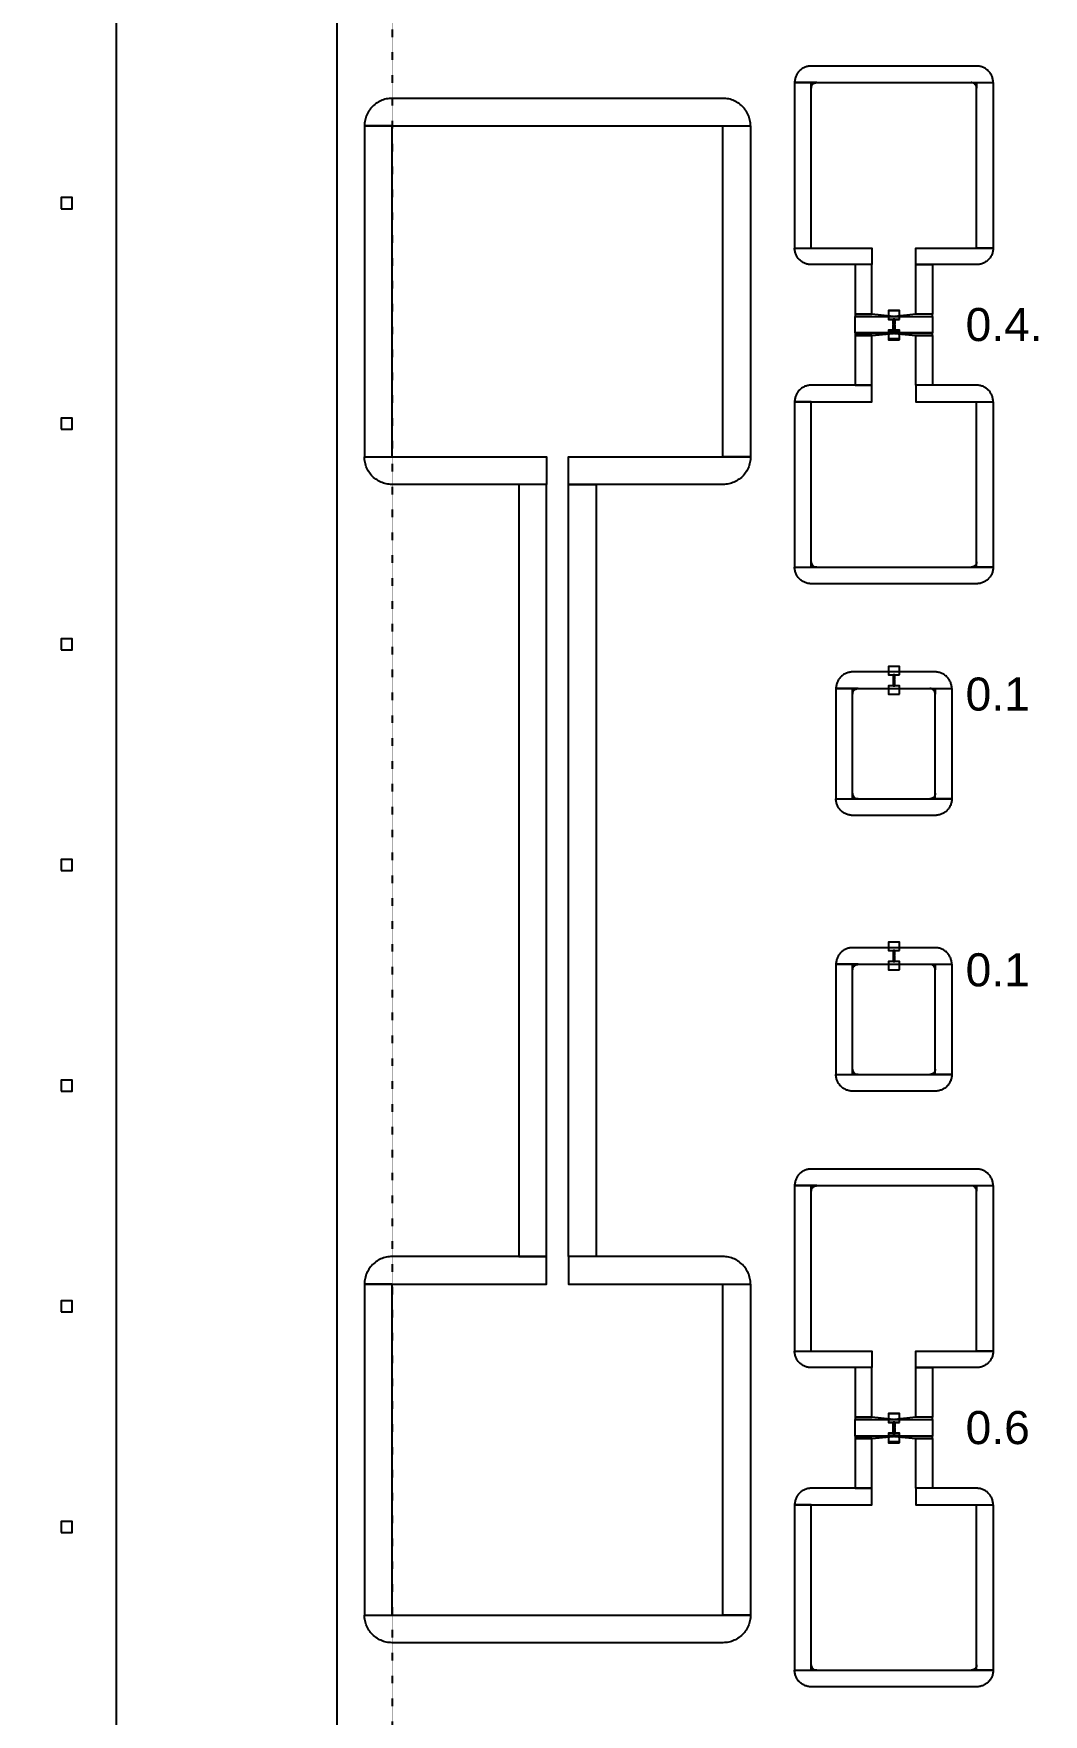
# Model space of a CAD drawing. Extents: x -50000 to 50000, y -50000 to 50000.
# Drawn here: x -36050 to -34219, y 23670 to 26717 of the extents above; entities that cross this region are included whole.
import ezdxf

# ---------------------------------------------------------------- set-up
doc = ezdxf.new("R2010")
doc.units = 0
doc.linetypes.add('DOT', pattern=[0.2, 0, -0.2])
doc.layers.get('0').update_dxf_attribs({"linetype": 'CONTINUOUS'})
for name, color, linetype in [('BASEMETAL', 4, 'CONTINUOUS'), ('DICEGRID', 3, 'CONTINUOUS'), ('FRAME', 8, 'CONTINUOUS'), ('MARKERS', 2, 'CONTINUOUS'), ('SECONDLAYER', 6, 'CONTINUOUS')]:
    doc.layers.add(name, color=color, linetype=linetype)
doc.styles.get("Standard").update_dxf_attribs({"font": 'arial.ttf'})

# ---------------------------------------------------------------- blocks, each defined once
blk = doc.blocks.new('DICINGBORDER')
for points in [[(0, 4800), (20, 4800), (20, 4820), (0, 4820)], [(0, 4400), (20, 4400), (20, 4420), (0, 4420)], [(0, 4000), (20, 4000), (20, 4020), (0, 4020)], [(0, 3600), (20, 3600), (20, 3620), (0, 3620)], [(0, 3200), (20, 3200), (20, 3220), (0, 3220)], [(0, 2800), (20, 2800), (20, 2820), (0, 2820)], [(0, 2400), (20, 2400), (20, 2420), (0, 2420)]]:
    blk.add_lwpolyline(points, close=True)
blk = doc.blocks.new('CHIP_JARRAY')
for points in [[(1410, 4928.7), (1590, 4928.7), (1590, 4928.7), (1590, 4930.3), (1589.8, 4931.8), (1589.6, 4933.4), (1589.3, 4934.9), (1589, 4936.5), (1588.5, 4938), (1588, 4939.5), (1587.4, 4940.9), (1586.7, 4942.3), (1586, 4943.7), (1585.2, 4945), (1584.3, 4946.3), (1583.3, 4947.6), (1582.3, 4948.8), (1581.2, 4949.9), (1580.1, 4951), (1578.9, 4952), (1577.6, 4953), (1576.3, 4953.9), (1575, 4954.7), (1573.6, 4955.4), (1572.2, 4956.1), (1570.8, 4956.7), (1569.3, 4957.2), (1567.8, 4957.7), (1566.2, 4958), (1564.7, 4958.3), (1563.1, 4958.5), (1561.6, 4958.7), (1560, 4958.7), (1260, 4958.7), (1258.4, 4958.7), (1256.9, 4958.5), (1255.3, 4958.3), (1253.8, 4958), (1252.2, 4957.7), (1250.7, 4957.2), (1249.2, 4956.7), (1247.8, 4956.1), (1246.4, 4955.4), (1245, 4954.7), (1243.7, 4953.9), (1242.4, 4953), (1241.1, 4952), (1239.9, 4951), (1238.8, 4949.9), (1237.7, 4948.8), (1236.7, 4947.6), (1235.7, 4946.3), (1234.8, 4945), (1234, 4943.7), (1233.3, 4942.3), (1232.6, 4940.9), (1232, 4939.5), (1231.5, 4938), (1231, 4936.5), (1230.7, 4934.9), (1230.4, 4933.4), (1230.2, 4931.8), (1230, 4930.3), (1230, 4928.7), (1230, 4928.7)], [(1260, 4628.7), (1260, 4928.7), (1230, 4928.7), (1230, 4628.7)], [(1260, 4928.7), (1260, 4918.7), (1260.1, 4919.7), (1260.2, 4920.8), (1260.5, 4921.8), (1260.9, 4922.8), (1261.3, 4923.7), (1261.9, 4924.6), (1262.6, 4925.4), (1263.3, 4926.1), (1264.1, 4926.8), (1265, 4927.4), (1265.9, 4927.8), (1266.9, 4928.2), (1267.9, 4928.5), (1269, 4928.6), (1270, 4928.7)], [(1560, 4928.7), (1560, 4918.7), (1559.9, 4919.7), (1559.8, 4920.8), (1559.5, 4921.8), (1559.1, 4922.8), (1558.7, 4923.7), (1558.1, 4924.6), (1557.4, 4925.4), (1556.7, 4926.1), (1555.9, 4926.8), (1555, 4927.4), (1554.1, 4927.8), (1553.1, 4928.2), (1552.1, 4928.5), (1551, 4928.6), (1550, 4928.7)], [(1560, 4628.7), (1560, 4928.7), (1590, 4928.7), (1590, 4628.7)], [(800, 4850), (1150, 4850), (1150, 4850), (1149.9, 4852.6), (1149.7, 4855.2), (1149.4, 4857.8), (1148.9, 4860.4), (1148.3, 4862.9), (1147.6, 4865.5), (1146.7, 4867.9), (1145.7, 4870.3), (1144.6, 4872.7), (1143.3, 4875), (1141.9, 4877.2), (1140.5, 4879.4), (1138.9, 4881.5), (1137.2, 4883.5), (1135.4, 4885.4), (1133.5, 4887.2), (1131.5, 4888.9), (1129.4, 4890.5), (1127.2, 4891.9), (1125, 4893.3), (1122.7, 4894.6), (1120.3, 4895.7), (1117.9, 4896.7), (1115.5, 4897.6), (1112.9, 4898.3), (1110.4, 4898.9), (1107.8, 4899.4), (1105.2, 4899.7), (1102.6, 4899.9), (1100, 4900), (500, 4900), (497.4, 4899.9), (494.8, 4899.7), (492.2, 4899.4), (489.6, 4898.9), (487.1, 4898.3), (484.5, 4897.6), (482.1, 4896.7), (479.7, 4895.7), (477.3, 4894.6), (475, 4893.3), (472.8, 4891.9), (470.6, 4890.5), (468.5, 4888.9), (466.5, 4887.2), (464.6, 4885.4), (462.8, 4883.5), (461.1, 4881.5), (459.5, 4879.4), (458.1, 4877.2), (456.7, 4875), (455.4, 4872.7), (454.3, 4870.3), (453.3, 4867.9), (452.4, 4865.5), (451.7, 4862.9), (451.1, 4860.4), (450.6, 4857.8), (450.3, 4855.2), (450.1, 4852.6), (450, 4850), (450, 4850)], [(500, 4250), (500, 4850), (450, 4850), (450, 4250)], [(1100, 4250), (1100, 4850), (1150, 4850), (1150, 4250)], [(1300, 4628.7), (1370, 4628.7), (1370, 4598.7), (1260, 4598.7), (1258.4, 4598.7), (1256.9, 4598.9), (1255.3, 4599.1), (1253.8, 4599.4), (1252.2, 4599.7), (1250.7, 4600.2), (1249.2, 4600.7), (1247.8, 4601.3), (1246.4, 4602), (1245, 4602.7), (1243.7, 4603.5), (1242.4, 4604.4), (1241.1, 4605.4), (1239.9, 4606.4), (1238.8, 4607.5), (1237.7, 4608.6), (1236.7, 4609.8), (1235.7, 4611.1), (1234.8, 4612.4), (1234, 4613.7), (1233.3, 4615.1), (1232.6, 4616.5), (1232, 4617.9), (1231.5, 4619.4), (1231, 4620.9), (1230.7, 4622.5), (1230.4, 4624), (1230.2, 4625.6), (1230, 4627.1), (1230, 4628.7), (1230, 4628.7)], [(1520, 4628.7), (1590, 4628.7), (1590, 4628.7), (1590, 4627.1), (1589.8, 4625.6), (1589.6, 4624), (1589.3, 4622.5), (1589, 4620.9), (1588.5, 4619.4), (1588, 4617.9), (1587.4, 4616.5), (1586.7, 4615.1), (1586, 4613.7), (1585.2, 4612.4), (1584.3, 4611.1), (1583.3, 4609.8), (1582.3, 4608.6), (1581.2, 4607.5), (1580.1, 4606.4), (1578.9, 4605.4), (1577.6, 4604.4), (1576.3, 4603.5), (1575, 4602.7), (1573.6, 4602), (1572.2, 4601.3), (1570.8, 4600.7), (1569.3, 4600.2), (1567.8, 4599.7), (1566.2, 4599.4), (1564.7, 4599.1), (1563.1, 4598.9), (1561.6, 4598.7), (1560, 4598.7), (1450, 4598.7), (1450, 4628.7)], [(1370, 4508.7), (1370, 4598.7), (1340, 4598.7), (1340, 4508.7)], [(1450, 4508.7), (1450, 4598.7), (1480, 4598.7), (1480, 4508.7)], [(1409, 4504.7), (1370, 4508.7), (1340, 4508.7), (1340, 4504.7)], [(1480, 4504.7), (1480, 4474.7), (1340, 4474.7), (1340, 4504.7)], [(1480, 4504.7), (1480, 4508.7), (1450, 4508.7), (1411, 4504.7)], [(1370, 4470), (1409, 4474), (1340, 4474), (1340, 4470)], [(1370, 4380), (1370, 4470), (1340, 4470), (1340, 4380)], [(1480, 4470), (1480, 4474), (1411, 4474), (1450, 4470)], [(1450, 4380), (1450, 4470), (1480, 4470), (1480, 4380)], [(1300, 4350), (1370, 4350), (1370, 4380), (1260, 4380), (1258.4, 4380), (1256.9, 4379.8), (1255.3, 4379.6), (1253.8, 4379.3), (1252.2, 4379), (1250.7, 4378.5), (1249.2, 4378), (1247.8, 4377.4), (1246.4, 4376.7), (1245, 4376), (1243.7, 4375.2), (1242.4, 4374.3), (1241.1, 4373.3), (1239.9, 4372.3), (1238.8, 4371.2), (1237.7, 4370.1), (1236.7, 4368.9), (1235.7, 4367.6), (1234.8, 4366.3), (1234, 4365), (1233.3, 4363.6), (1232.6, 4362.2), (1232, 4360.8), (1231.5, 4359.3), (1231, 4357.8), (1230.7, 4356.2), (1230.4, 4354.7), (1230.2, 4353.1), (1230, 4351.6), (1230, 4350), (1230, 4350)], [(1520, 4350), (1590, 4350), (1590, 4350), (1590, 4351.6), (1589.8, 4353.1), (1589.6, 4354.7), (1589.3, 4356.2), (1589, 4357.8), (1588.5, 4359.3), (1588, 4360.8), (1587.4, 4362.2), (1586.7, 4363.6), (1586, 4365), (1585.2, 4366.3), (1584.3, 4367.6), (1583.3, 4368.9), (1582.3, 4370.1), (1581.2, 4371.2), (1580.1, 4372.3), (1578.9, 4373.3), (1577.6, 4374.3), (1576.3, 4375.2), (1575, 4376), (1573.6, 4376.7), (1572.2, 4377.4), (1570.8, 4378), (1569.3, 4378.5), (1567.8, 4379), (1566.2, 4379.3), (1564.7, 4379.6), (1563.1, 4379.8), (1561.6, 4380), (1560, 4380), (1450, 4380), (1450, 4350)], [(1260, 4050), (1260, 4350), (1230, 4350), (1230, 4050)], [(1560, 4050), (1560, 4350), (1590, 4350), (1590, 4050)], [(615, 4250), (780, 4250), (780, 4200), (500, 4200), (497.4, 4200.1), (494.8, 4200.3), (492.2, 4200.6), (489.6, 4201.1), (487.1, 4201.7), (484.5, 4202.4), (482.1, 4203.3), (479.7, 4204.3), (477.3, 4205.4), (475, 4206.7), (472.8, 4208.1), (470.6, 4209.5), (468.5, 4211.1), (466.5, 4212.8), (464.6, 4214.6), (462.8, 4216.5), (461.1, 4218.5), (459.5, 4220.6), (458.1, 4222.8), (456.7, 4225), (455.4, 4227.3), (454.3, 4229.7), (453.3, 4232.1), (452.4, 4234.5), (451.7, 4237.1), (451.1, 4239.6), (450.6, 4242.2), (450.3, 4244.8), (450.1, 4247.4), (450, 4250), (450, 4250)], [(985, 4250), (1150, 4250), (1150, 4250), (1149.9, 4247.4), (1149.7, 4244.8), (1149.4, 4242.2), (1148.9, 4239.6), (1148.3, 4237.1), (1147.6, 4234.5), (1146.7, 4232.1), (1145.7, 4229.7), (1144.6, 4227.3), (1143.3, 4225), (1141.9, 4222.8), (1140.5, 4220.6), (1138.9, 4218.5), (1137.2, 4216.5), (1135.4, 4214.6), (1133.5, 4212.8), (1131.5, 4211.1), (1129.4, 4209.5), (1127.2, 4208.1), (1125, 4206.7), (1122.7, 4205.4), (1120.3, 4204.3), (1117.9, 4203.3), (1115.5, 4202.4), (1112.9, 4201.7), (1110.4, 4201.1), (1107.8, 4200.6), (1105.2, 4200.3), (1102.6, 4200.1), (1100, 4200), (820, 4200), (820, 4250)], [(780, 2800), (780, 4200), (730, 4200), (730, 2800)], [(820, 2800), (820, 4200), (870, 4200), (870, 2800)], [(1260, 4050), (1260, 4060), (1260.1, 4059), (1260.2, 4057.9), (1260.5, 4056.9), (1260.9, 4055.9), (1261.3, 4055), (1261.9, 4054.1), (1262.6, 4053.3), (1263.3, 4052.6), (1264.1, 4051.9), (1265, 4051.3), (1265.9, 4050.9), (1266.9, 4050.5), (1267.9, 4050.2), (1269, 4050.1), (1270, 4050)], [(1560, 4050), (1560, 4060), (1559.9, 4059), (1559.8, 4057.9), (1559.5, 4056.9), (1559.1, 4055.9), (1558.7, 4055), (1558.1, 4054.1), (1557.4, 4053.3), (1556.7, 4052.6), (1555.9, 4051.9), (1555, 4051.3), (1554.1, 4050.9), (1553.1, 4050.5), (1552.1, 4050.2), (1551, 4050.1), (1550, 4050)], [(1410, 4050), (1590, 4050), (1590, 4050), (1590, 4048.4), (1589.8, 4046.9), (1589.6, 4045.3), (1589.3, 4043.8), (1589, 4042.2), (1588.5, 4040.7), (1588, 4039.2), (1587.4, 4037.8), (1586.7, 4036.4), (1586, 4035), (1585.2, 4033.7), (1584.3, 4032.4), (1583.3, 4031.1), (1582.3, 4029.9), (1581.2, 4028.8), (1580.1, 4027.7), (1578.9, 4026.7), (1577.6, 4025.7), (1576.3, 4024.8), (1575, 4024), (1573.6, 4023.3), (1572.2, 4022.6), (1570.8, 4022), (1569.3, 4021.5), (1567.8, 4021), (1566.2, 4020.7), (1564.7, 4020.4), (1563.1, 4020.2), (1561.6, 4020), (1560, 4020), (1260, 4020), (1258.4, 4020), (1256.9, 4020.2), (1255.3, 4020.4), (1253.8, 4020.7), (1252.2, 4021), (1250.7, 4021.5), (1249.2, 4022), (1247.8, 4022.6), (1246.4, 4023.3), (1245, 4024), (1243.7, 4024.8), (1242.4, 4025.7), (1241.1, 4026.7), (1239.9, 4027.7), (1238.8, 4028.8), (1237.7, 4029.9), (1236.7, 4031.1), (1235.7, 4032.4), (1234.8, 4033.7), (1234, 4035), (1233.3, 4036.4), (1232.6, 4037.8), (1232, 4039.2), (1231.5, 4040.7), (1231, 4042.2), (1230.7, 4043.8), (1230.4, 4045.3), (1230.2, 4046.9), (1230, 4048.4), (1230, 4050), (1230, 4050)], [(1410, 3830), (1515, 3830), (1515, 3830), (1515, 3831.6), (1514.8, 3833.1), (1514.6, 3834.7), (1514.3, 3836.2), (1514, 3837.8), (1513.5, 3839.3), (1513, 3840.8), (1512.4, 3842.2), (1511.7, 3843.6), (1511, 3845), (1510.2, 3846.3), (1509.3, 3847.6), (1508.3, 3848.9), (1507.3, 3850.1), (1506.2, 3851.2), (1505.1, 3852.3), (1503.9, 3853.3), (1502.6, 3854.3), (1501.3, 3855.2), (1500, 3856), (1498.6, 3856.7), (1497.2, 3857.4), (1495.8, 3858), (1494.3, 3858.5), (1492.8, 3859), (1491.2, 3859.3), (1489.7, 3859.6), (1488.1, 3859.8), (1486.6, 3860), (1485, 3860), (1335, 3860), (1333.4, 3860), (1331.9, 3859.8), (1330.3, 3859.6), (1328.8, 3859.3), (1327.2, 3859), (1325.7, 3858.5), (1324.2, 3858), (1322.8, 3857.4), (1321.4, 3856.7), (1320, 3856), (1318.7, 3855.2), (1317.4, 3854.3), (1316.1, 3853.3), (1314.9, 3852.3), (1313.8, 3851.2), (1312.7, 3850.1), (1311.7, 3848.9), (1310.7, 3847.6), (1309.8, 3846.3), (1309, 3845), (1308.3, 3843.6), (1307.6, 3842.2), (1307, 3840.8), (1306.5, 3839.3), (1306, 3837.8), (1305.7, 3836.2), (1305.4, 3834.7), (1305.2, 3833.1), (1305, 3831.6), (1305, 3830), (1305, 3830)], [(1335, 3630), (1335, 3830), (1305, 3830), (1305, 3630)], [(1335, 3830), (1335, 3820), (1335.1, 3821), (1335.2, 3822.1), (1335.5, 3823.1), (1335.9, 3824.1), (1336.3, 3825), (1336.9, 3825.9), (1337.6, 3826.7), (1338.3, 3827.4), (1339.1, 3828.1), (1340, 3828.7), (1340.9, 3829.1), (1341.9, 3829.5), (1342.9, 3829.8), (1344, 3829.9), (1345, 3830)], [(1485, 3830), (1485, 3820), (1484.9, 3821), (1484.8, 3822.1), (1484.5, 3823.1), (1484.1, 3824.1), (1483.7, 3825), (1483.1, 3825.9), (1482.4, 3826.7), (1481.7, 3827.4), (1480.9, 3828.1), (1480, 3828.7), (1479.1, 3829.1), (1478.1, 3829.5), (1477.1, 3829.8), (1476, 3829.9), (1475, 3830)], [(1485, 3630), (1485, 3830), (1515, 3830), (1515, 3630)], [(1410, 3630), (1515, 3630), (1515, 3630), (1515, 3628.4), (1514.8, 3626.9), (1514.6, 3625.3), (1514.3, 3623.8), (1514, 3622.2), (1513.5, 3620.7), (1513, 3619.2), (1512.4, 3617.8), (1511.7, 3616.4), (1511, 3615), (1510.2, 3613.7), (1509.3, 3612.4), (1508.3, 3611.1), (1507.3, 3609.9), (1506.2, 3608.8), (1505.1, 3607.7), (1503.9, 3606.7), (1502.6, 3605.7), (1501.3, 3604.8), (1500, 3604), (1498.6, 3603.3), (1497.2, 3602.6), (1495.8, 3602), (1494.3, 3601.5), (1492.8, 3601), (1491.2, 3600.7), (1489.7, 3600.4), (1488.1, 3600.2), (1486.6, 3600), (1485, 3600), (1335, 3600), (1333.4, 3600), (1331.9, 3600.2), (1330.3, 3600.4), (1328.8, 3600.7), (1327.2, 3601), (1325.7, 3601.5), (1324.2, 3602), (1322.8, 3602.6), (1321.4, 3603.3), (1320, 3604), (1318.7, 3604.8), (1317.4, 3605.7), (1316.1, 3606.7), (1314.9, 3607.7), (1313.8, 3608.8), (1312.7, 3609.9), (1311.7, 3611.1), (1310.7, 3612.4), (1309.8, 3613.7), (1309, 3615), (1308.3, 3616.4), (1307.6, 3617.8), (1307, 3619.2), (1306.5, 3620.7), (1306, 3622.2), (1305.7, 3623.8), (1305.4, 3625.3), (1305.2, 3626.9), (1305, 3628.4), (1305, 3630), (1305, 3630)], [(1335, 3630), (1335, 3640), (1335.1, 3639), (1335.2, 3637.9), (1335.5, 3636.9), (1335.9, 3635.9), (1336.3, 3635), (1336.9, 3634.1), (1337.6, 3633.3), (1338.3, 3632.6), (1339.1, 3631.9), (1340, 3631.3), (1340.9, 3630.9), (1341.9, 3630.5), (1342.9, 3630.2), (1344, 3630.1), (1345, 3630)], [(1485, 3630), (1485, 3640), (1484.9, 3639), (1484.8, 3637.9), (1484.5, 3636.9), (1484.1, 3635.9), (1483.7, 3635), (1483.1, 3634.1), (1482.4, 3633.3), (1481.7, 3632.6), (1480.9, 3631.9), (1480, 3631.3), (1479.1, 3630.9), (1478.1, 3630.5), (1477.1, 3630.2), (1476, 3630.1), (1475, 3630)], [(1410, 3330), (1515, 3330), (1515, 3330), (1515, 3331.6), (1514.8, 3333.1), (1514.6, 3334.7), (1514.3, 3336.2), (1514, 3337.8), (1513.5, 3339.3), (1513, 3340.8), (1512.4, 3342.2), (1511.7, 3343.6), (1511, 3345), (1510.2, 3346.3), (1509.3, 3347.6), (1508.3, 3348.9), (1507.3, 3350.1), (1506.2, 3351.2), (1505.1, 3352.3), (1503.9, 3353.3), (1502.6, 3354.3), (1501.3, 3355.2), (1500, 3356), (1498.6, 3356.7), (1497.2, 3357.4), (1495.8, 3358), (1494.3, 3358.5), (1492.8, 3359), (1491.2, 3359.3), (1489.7, 3359.6), (1488.1, 3359.8), (1486.6, 3360), (1485, 3360), (1335, 3360), (1333.4, 3360), (1331.9, 3359.8), (1330.3, 3359.6), (1328.8, 3359.3), (1327.2, 3359), (1325.7, 3358.5), (1324.2, 3358), (1322.8, 3357.4), (1321.4, 3356.7), (1320, 3356), (1318.7, 3355.2), (1317.4, 3354.3), (1316.1, 3353.3), (1314.9, 3352.3), (1313.8, 3351.2), (1312.7, 3350.1), (1311.7, 3348.9), (1310.7, 3347.6), (1309.8, 3346.3), (1309, 3345), (1308.3, 3343.6), (1307.6, 3342.2), (1307, 3340.8), (1306.5, 3339.3), (1306, 3337.8), (1305.7, 3336.2), (1305.4, 3334.7), (1305.2, 3333.1), (1305, 3331.6), (1305, 3330), (1305, 3330)], [(1335, 3130), (1335, 3330), (1305, 3330), (1305, 3130)], [(1335, 3330), (1335, 3320), (1335.1, 3321), (1335.2, 3322.1), (1335.5, 3323.1), (1335.9, 3324.1), (1336.3, 3325), (1336.9, 3325.9), (1337.6, 3326.7), (1338.3, 3327.4), (1339.1, 3328.1), (1340, 3328.7), (1340.9, 3329.1), (1341.9, 3329.5), (1342.9, 3329.8), (1344, 3329.9), (1345, 3330)], [(1485, 3330), (1485, 3320), (1484.9, 3321), (1484.8, 3322.1), (1484.5, 3323.1), (1484.1, 3324.1), (1483.7, 3325), (1483.1, 3325.9), (1482.4, 3326.7), (1481.7, 3327.4), (1480.9, 3328.1), (1480, 3328.7), (1479.1, 3329.1), (1478.1, 3329.5), (1477.1, 3329.8), (1476, 3329.9), (1475, 3330)], [(1485, 3130), (1485, 3330), (1515, 3330), (1515, 3130)], [(1335, 3130), (1335, 3140), (1335.1, 3139), (1335.2, 3137.9), (1335.5, 3136.9), (1335.9, 3135.9), (1336.3, 3135), (1336.9, 3134.1), (1337.6, 3133.3), (1338.3, 3132.6), (1339.1, 3131.9), (1340, 3131.3), (1340.9, 3130.9), (1341.9, 3130.5), (1342.9, 3130.2), (1344, 3130.1), (1345, 3130)], [(1485, 3130), (1485, 3140), (1484.9, 3139), (1484.8, 3137.9), (1484.5, 3136.9), (1484.1, 3135.9), (1483.7, 3135), (1483.1, 3134.1), (1482.4, 3133.3), (1481.7, 3132.6), (1480.9, 3131.9), (1480, 3131.3), (1479.1, 3130.9), (1478.1, 3130.5), (1477.1, 3130.2), (1476, 3130.1), (1475, 3130)], [(1410, 3130), (1515, 3130), (1515, 3130), (1515, 3128.4), (1514.8, 3126.9), (1514.6, 3125.3), (1514.3, 3123.8), (1514, 3122.2), (1513.5, 3120.7), (1513, 3119.2), (1512.4, 3117.8), (1511.7, 3116.4), (1511, 3115), (1510.2, 3113.7), (1509.3, 3112.4), (1508.3, 3111.1), (1507.3, 3109.9), (1506.2, 3108.8), (1505.1, 3107.7), (1503.9, 3106.7), (1502.6, 3105.7), (1501.3, 3104.8), (1500, 3104), (1498.6, 3103.3), (1497.2, 3102.6), (1495.8, 3102), (1494.3, 3101.5), (1492.8, 3101), (1491.2, 3100.7), (1489.7, 3100.4), (1488.1, 3100.2), (1486.6, 3100), (1485, 3100), (1335, 3100), (1333.4, 3100), (1331.9, 3100.2), (1330.3, 3100.4), (1328.8, 3100.7), (1327.2, 3101), (1325.7, 3101.5), (1324.2, 3102), (1322.8, 3102.6), (1321.4, 3103.3), (1320, 3104), (1318.7, 3104.8), (1317.4, 3105.7), (1316.1, 3106.7), (1314.9, 3107.7), (1313.8, 3108.8), (1312.7, 3109.9), (1311.7, 3111.1), (1310.7, 3112.4), (1309.8, 3113.7), (1309, 3115), (1308.3, 3116.4), (1307.6, 3117.8), (1307, 3119.2), (1306.5, 3120.7), (1306, 3122.2), (1305.7, 3123.8), (1305.4, 3125.3), (1305.2, 3126.9), (1305, 3128.4), (1305, 3130), (1305, 3130)], [(1410, 2928.7), (1590, 2928.7), (1590, 2928.7), (1590, 2930.3), (1589.8, 2931.8), (1589.6, 2933.4), (1589.3, 2934.9), (1589, 2936.5), (1588.5, 2938), (1588, 2939.5), (1587.4, 2940.9), (1586.7, 2942.3), (1586, 2943.7), (1585.2, 2945), (1584.3, 2946.3), (1583.3, 2947.6), (1582.3, 2948.8), (1581.2, 2949.9), (1580.1, 2951), (1578.9, 2952), (1577.6, 2953), (1576.3, 2953.9), (1575, 2954.7), (1573.6, 2955.4), (1572.2, 2956.1), (1570.8, 2956.7), (1569.3, 2957.2), (1567.8, 2957.7), (1566.2, 2958), (1564.7, 2958.3), (1563.1, 2958.5), (1561.6, 2958.7), (1560, 2958.7), (1260, 2958.7), (1258.4, 2958.7), (1256.9, 2958.5), (1255.3, 2958.3), (1253.8, 2958), (1252.2, 2957.7), (1250.7, 2957.2), (1249.2, 2956.7), (1247.8, 2956.1), (1246.4, 2955.4), (1245, 2954.7), (1243.7, 2953.9), (1242.4, 2953), (1241.1, 2952), (1239.9, 2951), (1238.8, 2949.9), (1237.7, 2948.8), (1236.7, 2947.6), (1235.7, 2946.3), (1234.8, 2945), (1234, 2943.7), (1233.3, 2942.3), (1232.6, 2940.9), (1232, 2939.5), (1231.5, 2938), (1231, 2936.5), (1230.7, 2934.9), (1230.4, 2933.4), (1230.2, 2931.8), (1230, 2930.3), (1230, 2928.7), (1230, 2928.7)], [(1260, 2628.7), (1260, 2928.7), (1230, 2928.7), (1230, 2628.7)], [(1260, 2928.7), (1260, 2918.7), (1260.1, 2919.7), (1260.2, 2920.8), (1260.5, 2921.8), (1260.9, 2922.8), (1261.3, 2923.7), (1261.9, 2924.6), (1262.6, 2925.4), (1263.3, 2926.1), (1264.1, 2926.8), (1265, 2927.4), (1265.9, 2927.8), (1266.9, 2928.2), (1267.9, 2928.5), (1269, 2928.6), (1270, 2928.7)], [(1560, 2928.7), (1560, 2918.7), (1559.9, 2919.7), (1559.8, 2920.8), (1559.5, 2921.8), (1559.1, 2922.8), (1558.7, 2923.7), (1558.1, 2924.6), (1557.4, 2925.4), (1556.7, 2926.1), (1555.9, 2926.8), (1555, 2927.4), (1554.1, 2927.8), (1553.1, 2928.2), (1552.1, 2928.5), (1551, 2928.6), (1550, 2928.7)], [(1560, 2628.7), (1560, 2928.7), (1590, 2928.7), (1590, 2628.7)], [(615, 2750), (780, 2750), (780, 2800), (500, 2800), (497.4, 2799.9), (494.8, 2799.7), (492.2, 2799.4), (489.6, 2798.9), (487.1, 2798.3), (484.5, 2797.6), (482.1, 2796.7), (479.7, 2795.7), (477.3, 2794.6), (475, 2793.3), (472.8, 2791.9), (470.6, 2790.5), (468.5, 2788.9), (466.5, 2787.2), (464.6, 2785.4), (462.8, 2783.5), (461.1, 2781.5), (459.5, 2779.4), (458.1, 2777.2), (456.7, 2775), (455.4, 2772.7), (454.3, 2770.3), (453.3, 2767.9), (452.4, 2765.5), (451.7, 2762.9), (451.1, 2760.4), (450.6, 2757.8), (450.3, 2755.2), (450.1, 2752.6), (450, 2750), (450, 2750)], [(985, 2750), (1150, 2750), (1150, 2750), (1149.9, 2752.6), (1149.7, 2755.2), (1149.4, 2757.8), (1148.9, 2760.4), (1148.3, 2762.9), (1147.6, 2765.5), (1146.7, 2767.9), (1145.7, 2770.3), (1144.6, 2772.7), (1143.3, 2775), (1141.9, 2777.2), (1140.5, 2779.4), (1138.9, 2781.5), (1137.2, 2783.5), (1135.4, 2785.4), (1133.5, 2787.2), (1131.5, 2788.9), (1129.4, 2790.5), (1127.2, 2791.9), (1125, 2793.3), (1122.7, 2794.6), (1120.3, 2795.7), (1117.9, 2796.7), (1115.5, 2797.6), (1112.9, 2798.3), (1110.4, 2798.9), (1107.8, 2799.4), (1105.2, 2799.7), (1102.6, 2799.9), (1100, 2800), (820, 2800), (820, 2750)], [(500, 2150), (500, 2750), (450, 2750), (450, 2150)], [(1100, 2150), (1100, 2750), (1150, 2750), (1150, 2150)], [(1300, 2628.7), (1370, 2628.7), (1370, 2598.7), (1260, 2598.7), (1258.4, 2598.7), (1256.9, 2598.9), (1255.3, 2599.1), (1253.8, 2599.4), (1252.2, 2599.7), (1250.7, 2600.2), (1249.2, 2600.7), (1247.8, 2601.3), (1246.4, 2602), (1245, 2602.7), (1243.7, 2603.5), (1242.4, 2604.4), (1241.1, 2605.4), (1239.9, 2606.4), (1238.8, 2607.5), (1237.7, 2608.6), (1236.7, 2609.8), (1235.7, 2611.1), (1234.8, 2612.4), (1234, 2613.7), (1233.3, 2615.1), (1232.6, 2616.5), (1232, 2617.9), (1231.5, 2619.4), (1231, 2620.9), (1230.7, 2622.5), (1230.4, 2624), (1230.2, 2625.6), (1230, 2627.1), (1230, 2628.7), (1230, 2628.7)], [(1520, 2628.7), (1590, 2628.7), (1590, 2628.7), (1590, 2627.1), (1589.8, 2625.6), (1589.6, 2624), (1589.3, 2622.5), (1589, 2620.9), (1588.5, 2619.4), (1588, 2617.9), (1587.4, 2616.5), (1586.7, 2615.1), (1586, 2613.7), (1585.2, 2612.4), (1584.3, 2611.1), (1583.3, 2609.8), (1582.3, 2608.6), (1581.2, 2607.5), (1580.1, 2606.4), (1578.9, 2605.4), (1577.6, 2604.4), (1576.3, 2603.5), (1575, 2602.7), (1573.6, 2602), (1572.2, 2601.3), (1570.8, 2600.7), (1569.3, 2600.2), (1567.8, 2599.7), (1566.2, 2599.4), (1564.7, 2599.1), (1563.1, 2598.9), (1561.6, 2598.7), (1560, 2598.7), (1450, 2598.7), (1450, 2628.7)], [(1370, 2508.7), (1370, 2598.7), (1340, 2598.7), (1340, 2508.7)], [(1450, 2508.7), (1450, 2598.7), (1480, 2598.7), (1480, 2508.7)], [(1409, 2504.7), (1370, 2508.7), (1340, 2508.7), (1340, 2504.7)], [(1480, 2504.7), (1480, 2474.7), (1340, 2474.7), (1340, 2504.7)], [(1480, 2504.7), (1480, 2508.7), (1450, 2508.7), (1411, 2504.7)], [(1370, 2470), (1409, 2474), (1340, 2474), (1340, 2470)], [(1370, 2380), (1370, 2470), (1340, 2470), (1340, 2380)], [(1480, 2470), (1480, 2474), (1411, 2474), (1450, 2470)], [(1450, 2380), (1450, 2470), (1480, 2470), (1480, 2380)], [(1300, 2350), (1370, 2350), (1370, 2380), (1260, 2380), (1258.4, 2380), (1256.9, 2379.8), (1255.3, 2379.6), (1253.8, 2379.3), (1252.2, 2379), (1250.7, 2378.5), (1249.2, 2378), (1247.8, 2377.4), (1246.4, 2376.7), (1245, 2376), (1243.7, 2375.2), (1242.4, 2374.3), (1241.1, 2373.3), (1239.9, 2372.3), (1238.8, 2371.2), (1237.7, 2370.1), (1236.7, 2368.9), (1235.7, 2367.6), (1234.8, 2366.3), (1234, 2365), (1233.3, 2363.6), (1232.6, 2362.2), (1232, 2360.8), (1231.5, 2359.3), (1231, 2357.8), (1230.7, 2356.2), (1230.4, 2354.7), (1230.2, 2353.1), (1230, 2351.6), (1230, 2350), (1230, 2350)], [(1520, 2350), (1590, 2350), (1590, 2350), (1590, 2351.6), (1589.8, 2353.1), (1589.6, 2354.7), (1589.3, 2356.2), (1589, 2357.8), (1588.5, 2359.3), (1588, 2360.8), (1587.4, 2362.2), (1586.7, 2363.6), (1586, 2365), (1585.2, 2366.3), (1584.3, 2367.6), (1583.3, 2368.9), (1582.3, 2370.1), (1581.2, 2371.2), (1580.1, 2372.3), (1578.9, 2373.3), (1577.6, 2374.3), (1576.3, 2375.2), (1575, 2376), (1573.6, 2376.7), (1572.2, 2377.4), (1570.8, 2378), (1569.3, 2378.5), (1567.8, 2379), (1566.2, 2379.3), (1564.7, 2379.6), (1563.1, 2379.8), (1561.6, 2380), (1560, 2380), (1450, 2380), (1450, 2350)], [(1260, 2050), (1260, 2350), (1230, 2350), (1230, 2050)], [(1560, 2050), (1560, 2350), (1590, 2350), (1590, 2050)], [(800, 2150), (1150, 2150), (1150, 2150), (1149.9, 2147.4), (1149.7, 2144.8), (1149.4, 2142.2), (1148.9, 2139.6), (1148.3, 2137.1), (1147.6, 2134.5), (1146.7, 2132.1), (1145.7, 2129.7), (1144.6, 2127.3), (1143.3, 2125), (1141.9, 2122.8), (1140.5, 2120.6), (1138.9, 2118.5), (1137.2, 2116.5), (1135.4, 2114.6), (1133.5, 2112.8), (1131.5, 2111.1), (1129.4, 2109.5), (1127.2, 2108.1), (1125, 2106.7), (1122.7, 2105.4), (1120.3, 2104.3), (1117.9, 2103.3), (1115.5, 2102.4), (1112.9, 2101.7), (1110.4, 2101.1), (1107.8, 2100.6), (1105.2, 2100.3), (1102.6, 2100.1), (1100, 2100), (500, 2100), (497.4, 2100.1), (494.8, 2100.3), (492.2, 2100.6), (489.6, 2101.1), (487.1, 2101.7), (484.5, 2102.4), (482.1, 2103.3), (479.7, 2104.3), (477.3, 2105.4), (475, 2106.7), (472.8, 2108.1), (470.6, 2109.5), (468.5, 2111.1), (466.5, 2112.8), (464.6, 2114.6), (462.8, 2116.5), (461.1, 2118.5), (459.5, 2120.6), (458.1, 2122.8), (456.7, 2125), (455.4, 2127.3), (454.3, 2129.7), (453.3, 2132.1), (452.4, 2134.5), (451.7, 2137.1), (451.1, 2139.6), (450.6, 2142.2), (450.3, 2144.8), (450.1, 2147.4), (450, 2150), (450, 2150)], [(1410, 2050), (1590, 2050), (1590, 2050), (1590, 2048.4), (1589.8, 2046.9), (1589.6, 2045.3), (1589.3, 2043.8), (1589, 2042.2), (1588.5, 2040.7), (1588, 2039.2), (1587.4, 2037.8), (1586.7, 2036.4), (1586, 2035), (1585.2, 2033.7), (1584.3, 2032.4), (1583.3, 2031.1), (1582.3, 2029.9), (1581.2, 2028.8), (1580.1, 2027.7), (1578.9, 2026.7), (1577.6, 2025.7), (1576.3, 2024.8), (1575, 2024), (1573.6, 2023.3), (1572.2, 2022.6), (1570.8, 2022), (1569.3, 2021.5), (1567.8, 2021), (1566.2, 2020.7), (1564.7, 2020.4), (1563.1, 2020.2), (1561.6, 2020), (1560, 2020), (1260, 2020), (1258.4, 2020), (1256.9, 2020.2), (1255.3, 2020.4), (1253.8, 2020.7), (1252.2, 2021), (1250.7, 2021.5), (1249.2, 2022), (1247.8, 2022.6), (1246.4, 2023.3), (1245, 2024), (1243.7, 2024.8), (1242.4, 2025.7), (1241.1, 2026.7), (1239.9, 2027.7), (1238.8, 2028.8), (1237.7, 2029.9), (1236.7, 2031.1), (1235.7, 2032.4), (1234.8, 2033.7), (1234, 2035), (1233.3, 2036.4), (1232.6, 2037.8), (1232, 2039.2), (1231.5, 2040.7), (1231, 2042.2), (1230.7, 2043.8), (1230.4, 2045.3), (1230.2, 2046.9), (1230, 2048.4), (1230, 2050), (1230, 2050)], [(1260, 2050), (1260, 2060), (1260.1, 2059), (1260.2, 2057.9), (1260.5, 2056.9), (1260.9, 2055.9), (1261.3, 2055), (1261.9, 2054.1), (1262.6, 2053.3), (1263.3, 2052.6), (1264.1, 2051.9), (1265, 2051.3), (1265.9, 2050.9), (1266.9, 2050.5), (1267.9, 2050.2), (1269, 2050.1), (1270, 2050)], [(1560, 2050), (1560, 2060), (1559.9, 2059), (1559.8, 2057.9), (1559.5, 2056.9), (1559.1, 2055.9), (1558.7, 2055), (1558.1, 2054.1), (1557.4, 2053.3), (1556.7, 2052.6), (1555.9, 2051.9), (1555, 2051.3), (1554.1, 2050.9), (1553.1, 2050.5), (1552.1, 2050.2), (1551, 2050.1), (1550, 2050)]]:
    blk.add_lwpolyline(points, close=True)
at = {"layer": 'DICEGRID'}
blk.add_lwpolyline([(400, 400), (6600, 400), (6600, 6600), (400, 6600)], close=True, dxfattribs=at)
at = {"layer": 'FRAME'}
blk.add_lwpolyline([(0, 0), (7000, 0), (7000, 7000), (0, 7000)], close=True, dxfattribs=at)
at = {"layer": 'FRAME', "linetype": 'DOT'}
blk.add_lwpolyline([(500, 500), (6500, 500), (6500, 6500), (500, 6500)], close=True, dxfattribs=at)
at = {"layer": 'JUNCTION'}
for points in [[(1420, 4499.7), (1420, 4514.7), (1400, 4514.7), (1400, 4499.7)], [(1411.5, 4490.6), (1411.5, 4499.7), (1408.5, 4499.7), (1408.5, 4490.6)], [(1411.5, 4489.2), (1410.2, 4489.7), (1409.8, 4489.7), (1408.5, 4489.2)], [(1411.5, 4479.7), (1411.5, 4489.2), (1408.5, 4489.2), (1408.5, 4479.7)], [(1410.2, 4489.7), (1410.2, 4490.4), (1409.8, 4490.4), (1409.8, 4489.7)], [(1420, 4464.7), (1420, 4479.7), (1400, 4479.7), (1400, 4464.7)], [(1420, 3855), (1420, 3870), (1400, 3870), (1400, 3855)], [(1411.5, 3846.5), (1411.5, 3855), (1408.5, 3855), (1408.5, 3846.5)], [(1411.5, 3844.5), (1410, 3845), (1410, 3845), (1408.5, 3844.5)], [(1411.5, 3835), (1411.5, 3844.5), (1408.5, 3844.5), (1408.5, 3835)], [(1410, 3845), (1410, 3846.4), (1410, 3846.4), (1410, 3845)], [(1420, 3820), (1420, 3835), (1400, 3835), (1400, 3820)], [(1420, 3355), (1420, 3370), (1400, 3370), (1400, 3355)], [(1411.5, 3346.5), (1411.5, 3355), (1408.5, 3355), (1408.5, 3346.5)], [(1420, 3320), (1420, 3335), (1400, 3335), (1400, 3320)], [(1411.5, 3344.5), (1410, 3345), (1410, 3345), (1408.5, 3344.5)], [(1411.5, 3335), (1411.5, 3344.5), (1408.5, 3344.5), (1408.5, 3335)], [(1410, 3345), (1410, 3346.4), (1410, 3346.4), (1410, 3345)], [(1420, 2499.7), (1420, 2514.7), (1400, 2514.7), (1400, 2499.7)], [(1411.5, 2490.6), (1411.5, 2499.7), (1408.5, 2499.7), (1408.5, 2490.6)], [(1420, 2464.7), (1420, 2479.7), (1400, 2479.7), (1400, 2464.7)], [(1411.5, 2489.2), (1410.3, 2489.7), (1409.7, 2489.7), (1408.5, 2489.2)], [(1411.5, 2479.7), (1411.5, 2489.2), (1408.5, 2489.2), (1408.5, 2479.7)], [(1410.3, 2489.7), (1410.3, 2490.4), (1409.7, 2490.4), (1409.7, 2489.7)]]:
    blk.add_lwpolyline(points, close=True, dxfattribs=at)
at = {"layer": 'SECONDLAYER'}
for points in [[(1420, 4499.3), (1420, 4515.7), (1400, 4515.7), (1400, 4499.3)], [(1412.2, 4490.6), (1412.2, 4499.3), (1407.8, 4499.3), (1407.8, 4490.6)], [(1412.2, 4490.4), (1412.2, 4490.6), (1407.8, 4490.6), (1407.8, 4490.4)], [(1412.2, 4488.1), (1410.5, 4489), (1409.5, 4489), (1407.8, 4488.1)], [(1412.2, 4478.6), (1412.2, 4488.1), (1407.8, 4488.1), (1407.8, 4478.6)], [(1410.5, 4489), (1410.5, 4490.4), (1409.5, 4490.4), (1409.5, 4489)], [(1420, 4462.2), (1420, 4478.6), (1400, 4478.6), (1400, 4462.2)], [(1420, 2499.3), (1420, 2515.8), (1400, 2515.8), (1400, 2499.3)], [(1412.2, 2490.6), (1412.2, 2499.3), (1407.8, 2499.3), (1407.8, 2490.6)], [(1420, 2462.2), (1420, 2478.7), (1400, 2478.7), (1400, 2462.2)], [(1412.2, 2490.4), (1412.2, 2490.6), (1407.8, 2490.6), (1407.8, 2490.4)], [(1412.2, 2488.2), (1410.7, 2489), (1409.3, 2489), (1407.8, 2488.2)], [(1412.2, 2478.7), (1412.2, 2488.2), (1407.8, 2488.2), (1407.8, 2478.7)], [(1410.7, 2489), (1410.7, 2490.4), (1409.3, 2490.4), (1409.3, 2489)]]:
    blk.add_lwpolyline(points, close=True, dxfattribs=at)
at = {"layer": 'UNDERCUT'}
for points in [[(1411.5, 4490.4), (1411.5, 4490.6), (1408.5, 4490.6), (1408.5, 4490.4)], [(1411.5, 3846.4), (1411.5, 3846.5), (1408.5, 3846.5), (1408.5, 3846.4)], [(1411.5, 3346.4), (1411.5, 3346.5), (1408.5, 3346.5), (1408.5, 3346.4)], [(1411.5, 2490.4), (1411.5, 2490.6), (1408.5, 2490.6), (1408.5, 2490.4)]]:
    blk.add_lwpolyline(points, close=True, dxfattribs=at)
at = {"layer": 'MARKERS'}
for s, p in [('0.4.', (1540, 4460)), ('0.1', (1540, 3790)), ('0.1', (1540, 3290)), ('0.6', (1540, 2460))]:
    blk.add_text(s, height=60, dxfattribs=at).set_placement(p)

msp = doc.modelspace()

# ---------------------------------------------------------------- linework, layer by layer
at = {"layer": 'FRAME'}
for radius in [50000, 49500]:
    msp.add_circle((0, 0), radius, dxfattribs=at)

# ---------------------------------------------------------------- block references
at = {"layer": 'BASEMETAL'}
msp.add_blockref('CHIP_JARRAY', (-35900, 21700), dxfattribs=at)
at = {"layer": 'MARKERS'}
msp.add_blockref('DICINGBORDER', (-36000, 21600), dxfattribs=at)

doc.saveas('drawing.dxf')
